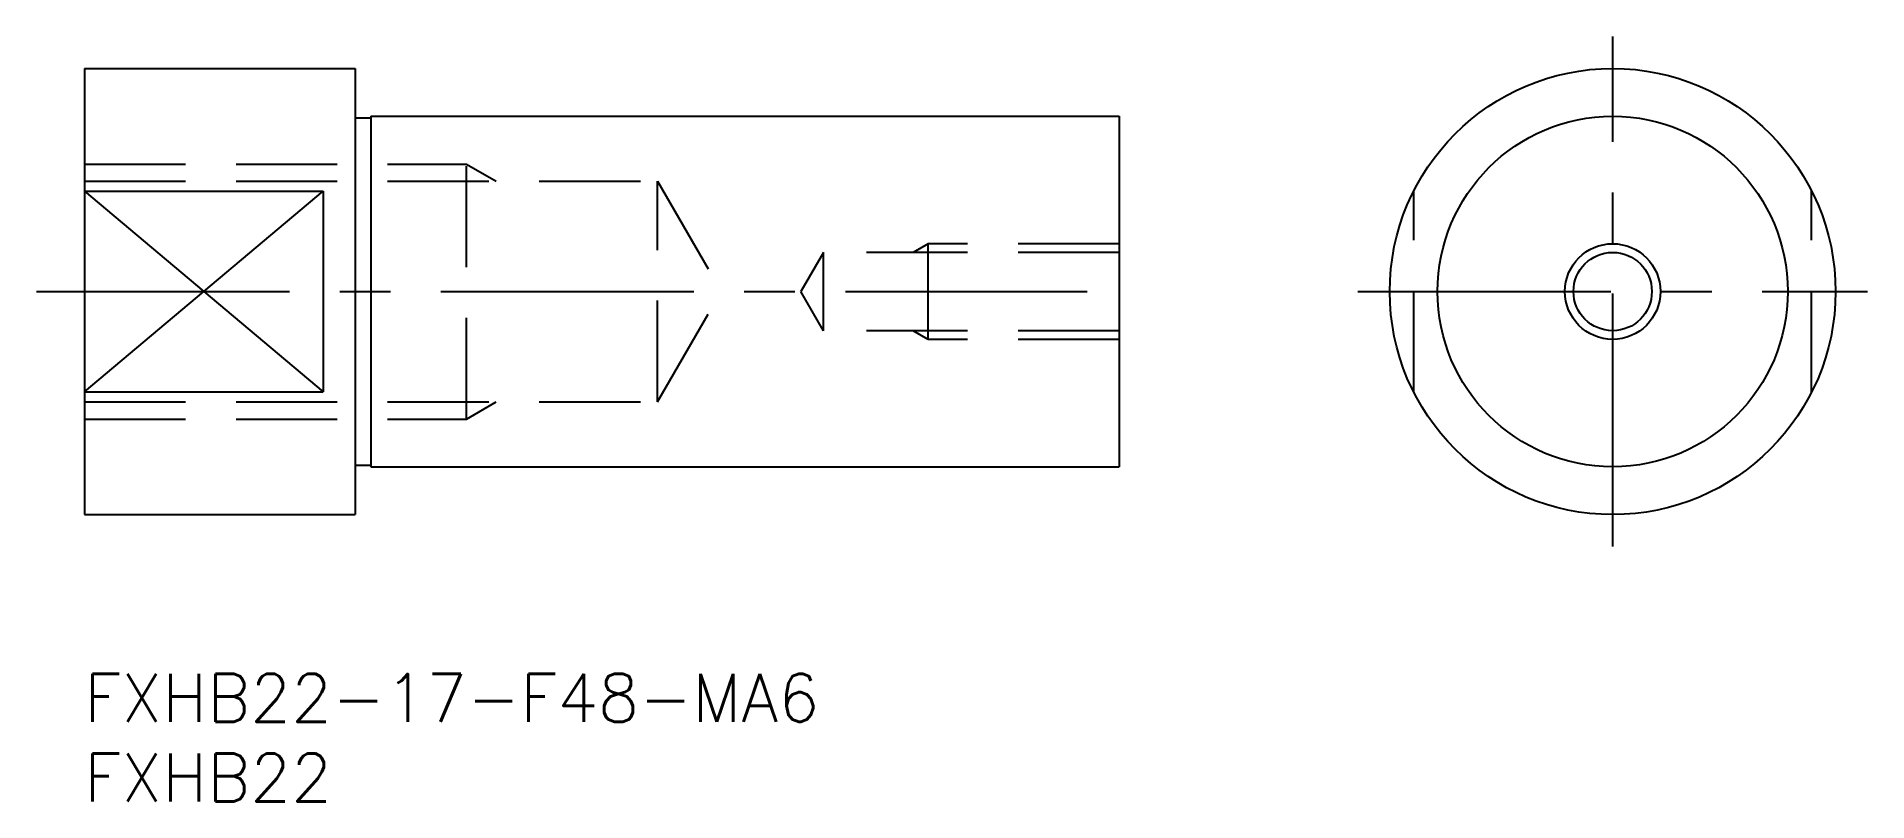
# Model space of a CAD drawing. Extents: x -3 to 112, y -8 to 40.
import ezdxf

# ---------------------------------------------------------------- set-up
doc = ezdxf.new("R2010")
doc.units = 0
doc.header["$LTSCALE"] = 0.5
doc.linetypes.add('CENTER', pattern=[50.8, 31.75, -6.35, 6.35, -6.35])
doc.linetypes.add('DASHED', pattern=[19.05, 12.7, -6.35])
for name, color, linetype in [('MSM_CENTER', 1, 'CENTER'), ('MSM_CONTINUOUS', 7, 'CONTINUOUS'), ('MSM_DASHED', 4, 'DASHED'), ('MSM_NARROW', 5, 'CONTINUOUS'), ('MSM_PART_NUMBER', 7, 'CONTINUOUS')]:
    doc.layers.add(name, color=color, linetype=linetype)
doc.styles.get("Standard").update_dxf_attribs({"font": 'txt.shx', "height": 3, "bigfont": 'bigfont.shx'})

msp = doc.modelspace()

# ---------------------------------------------------------------- linework, layer by layer
at = {"layer": 'MSM_CENTER'}
for p, q in [((96, 8), (96, 40)), ((-3, 24), (63, 24)), ((80, 24), (112, 24))]:
    msp.add_line(p, q, dxfattribs=at)
at = {"layer": 'MSM_CONTINUOUS'}
for p, q in [((0, 38), (0, 10)), ((0, 38), (17, 38)), ((17, 38), (17, 10)), ((17, 34.9), (18, 34.9)), ((18, 35), (65, 35)), ((18, 35), (18, 13)), ((65, 35), (65, 13)), ((0, 30.3), (15, 30.3)), ((15, 30.3), (15, 17.7)), ((0, 17.7), (15, 17.7)), ((17, 13.1), (18, 13.1)), ((18, 13), (65, 13)), ((0, 10), (17, 10))]:
    msp.add_line(p, q, dxfattribs=at)
for radius in [14, 11, 2.46]:
    msp.add_circle((96, 24), radius, dxfattribs=at)
at = {"layer": 'MSM_DASHED'}
for p, q in [((0, 32), (24, 32)), ((24, 16), (24, 32)), ((24, 32), (25.87, 30.92)), ((0, 30.92), (36.01, 30.92)), ((36.01, 17.08), (36.01, 30.92)), ((36.01, 30.92), (40, 24)), ((83.5, 17.7), (83.5, 30.3)), ((108.5, 17.7), (108.5, 30.3)), ((46.42, 26.46), (45, 24)), ((65, 26.46), (46.42, 26.46)), ((46.42, 21.54), (46.42, 26.46)), ((53, 27), (52.06, 26.46)), ((53, 21), (53, 27)), ((65, 27), (53, 27)), ((36.01, 17.08), (40, 24)), ((46.42, 21.54), (45, 24)), ((65, 21.54), (46.42, 21.54)), ((53, 21), (52.06, 21.54)), ((65, 21), (53, 21)), ((0, 17.08), (36.01, 17.08)), ((24, 16), (25.87, 17.08)), ((0, 16), (24, 16))]:
    msp.add_line(p, q, dxfattribs=at)
at = {"layer": 'MSM_NARROW'}
for p, q in [((0, 17.7), (15, 30.3)), ((0, 30.3), (15, 17.7))]:
    msp.add_line(p, q, dxfattribs=at)
msp.add_circle((96, 24), 3, dxfattribs=at)

# ---------------------------------------------------------------- texts
at = {"layer": 'MSM_PART_NUMBER'}
for s, p in [('FXHB22-17-F48-MA6', (0, -3)), ('FXHB22', (0, -8))]:
    msp.add_text(s, height=3, dxfattribs=at).set_placement(p)

doc.saveas('drawing.dxf')
